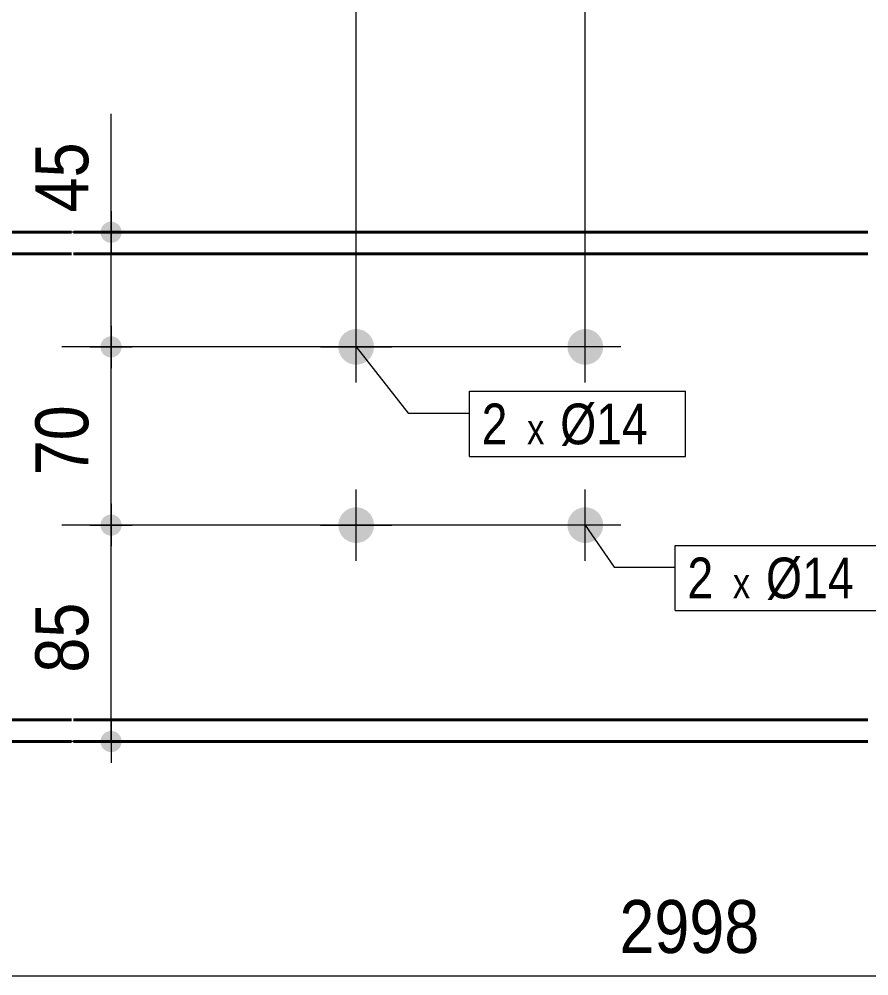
# Model space of a CAD drawing. Header units: millimetres. Extents: x 2 to 287, y 5 to 195.
# Drawn here: x 160.86 to 202.58, y 92.22 to 139.18 of the extents above; entities that cross this region are included whole.
import ezdxf

# ---------------------------------------------------------------- set-up
doc = ezdxf.new("R2010")
doc.units = ezdxf.units.MM
for name, color, linetype, lineweight in [('Boulon', 7, 'Continuous', 0), ('Cotation', 7, 'Continuous', 0), ('Désignation boulon', 3, 'Continuous', 0), ('Piece', 2, 'Continuous', 0)]:
    doc.layers.add(name, color=color, linetype=linetype, lineweight=lineweight)
doc.styles.add('ARIAL', font='ARIAL.TTF')
doc.styles.add('COMIC_SANS_MS', font='COMIC.TTF')

# ---------------------------------------------------------------- blocks, each defined once
blk = doc.blocks.new('*A3')
at = {"layer": 'Boulon'}
for points in [[(178.281, 123.054), (178.278, 123.012), (178.272, 122.969), (178.265, 122.927), (178.256, 122.885), (178.244, 122.843), (178.231, 122.803), (178.215, 122.763), (178.198, 122.723), (178.179, 122.685), (178.157, 122.648), (178.134, 122.611), (178.11, 122.576), (178.083, 122.542), (178.055, 122.51), (178.026, 122.479), (177.994, 122.449), (177.962, 122.421), (177.928, 122.395), (177.893, 122.37), (177.857, 122.347), (177.819, 122.326), (177.781, 122.306), (177.742, 122.289), (177.702, 122.274), (177.661, 122.26), (177.619, 122.249), (177.578, 122.239), (177.535, 122.232), (177.493, 122.227), (177.45, 122.223), (177.407, 122.222), (177.364, 122.223), (177.321, 122.227), (177.278, 122.232), (177.236, 122.239), (177.194, 122.249), (177.153, 122.26), (177.112, 122.274), (177.072, 122.289), (177.033, 122.306), (176.994, 122.326), (176.957, 122.347), (176.921, 122.37), (176.886, 122.395), (176.852, 122.421), (176.819, 122.449), (176.788, 122.479), (176.758, 122.51), (176.73, 122.542), (176.704, 122.576), (176.679, 122.611), (176.656, 122.648), (176.635, 122.685), (176.616, 122.723), (176.598, 122.763), (176.583, 122.803), (176.57, 122.843), (176.558, 122.885), (176.549, 122.927), (176.541, 122.969), (176.536, 123.012), (176.533, 123.054), (176.532, 123.097), (176.533, 123.14), (176.536, 123.183), (176.541, 123.226), (176.549, 123.268), (176.558, 123.31), (176.57, 123.351), (176.583, 123.392), (176.598, 123.432), (176.616, 123.472), (176.635, 123.51), (176.656, 123.547), (176.679, 123.584), (176.704, 123.619), (176.73, 123.653), (176.758, 123.685), (176.788, 123.716), (176.819, 123.746), (176.852, 123.774), (176.886, 123.8), (176.921, 123.825), (176.957, 123.848), (176.994, 123.869), (177.033, 123.888), (177.072, 123.906), (177.112, 123.921), (177.153, 123.935), (177.194, 123.946), (177.236, 123.956), (177.278, 123.963), (177.321, 123.968), (177.364, 123.971), (177.407, 123.972), (177.45, 123.971), (177.493, 123.968), (177.535, 123.963), (177.578, 123.956), (177.619, 123.946), (177.661, 123.935), (177.702, 123.921), (177.742, 123.906), (177.781, 123.888), (177.819, 123.869), (177.857, 123.848), (177.893, 123.825), (177.928, 123.8), (177.962, 123.774), (177.994, 123.746), (178.026, 123.716), (178.055, 123.685), (178.083, 123.653), (178.11, 123.619), (178.134, 123.584), (178.157, 123.547), (178.179, 123.51), (178.198, 123.472), (178.215, 123.432), (178.231, 123.392), (178.244, 123.351), (178.256, 123.31), (178.265, 123.268), (178.272, 123.226), (178.278, 123.183), (178.281, 123.14), (178.282, 123.097)], [(178.281, 114.304), (178.278, 114.262), (178.272, 114.219), (178.265, 114.177), (178.256, 114.135), (178.244, 114.093), (178.231, 114.053), (178.215, 114.013), (178.198, 113.973), (178.179, 113.935), (178.157, 113.898), (178.134, 113.861), (178.11, 113.826), (178.083, 113.792), (178.055, 113.76), (178.026, 113.729), (177.994, 113.699), (177.962, 113.671), (177.928, 113.645), (177.893, 113.62), (177.857, 113.597), (177.819, 113.576), (177.781, 113.556), (177.742, 113.539), (177.702, 113.524), (177.661, 113.51), (177.619, 113.499), (177.578, 113.489), (177.535, 113.482), (177.493, 113.477), (177.45, 113.473), (177.407, 113.472), (177.364, 113.473), (177.321, 113.477), (177.278, 113.482), (177.236, 113.489), (177.194, 113.499), (177.153, 113.51), (177.112, 113.524), (177.072, 113.539), (177.033, 113.556), (176.994, 113.576), (176.957, 113.597), (176.921, 113.62), (176.886, 113.645), (176.852, 113.671), (176.819, 113.699), (176.788, 113.729), (176.758, 113.76), (176.73, 113.792), (176.704, 113.826), (176.679, 113.861), (176.656, 113.898), (176.635, 113.935), (176.616, 113.973), (176.598, 114.013), (176.583, 114.053), (176.57, 114.093), (176.558, 114.135), (176.549, 114.177), (176.541, 114.219), (176.536, 114.262), (176.533, 114.304), (176.532, 114.347), (176.533, 114.39), (176.536, 114.433), (176.541, 114.476), (176.549, 114.518), (176.558, 114.56), (176.57, 114.601), (176.583, 114.642), (176.598, 114.682), (176.616, 114.722), (176.635, 114.76), (176.656, 114.797), (176.679, 114.834), (176.704, 114.869), (176.73, 114.903), (176.758, 114.935), (176.788, 114.966), (176.819, 114.996), (176.852, 115.024), (176.886, 115.05), (176.921, 115.075), (176.957, 115.098), (176.994, 115.119), (177.033, 115.138), (177.072, 115.156), (177.112, 115.171), (177.153, 115.185), (177.194, 115.196), (177.236, 115.206), (177.278, 115.213), (177.321, 115.218), (177.364, 115.221), (177.407, 115.222), (177.45, 115.221), (177.493, 115.218), (177.535, 115.213), (177.578, 115.206), (177.619, 115.196), (177.661, 115.185), (177.702, 115.171), (177.742, 115.156), (177.781, 115.138), (177.819, 115.119), (177.857, 115.098), (177.893, 115.075), (177.928, 115.05), (177.962, 115.024), (177.994, 114.996), (178.026, 114.966), (178.055, 114.935), (178.083, 114.903), (178.11, 114.869), (178.134, 114.834), (178.157, 114.797), (178.179, 114.76), (178.198, 114.722), (178.215, 114.682), (178.231, 114.642), (178.244, 114.601), (178.256, 114.56), (178.265, 114.518), (178.272, 114.476), (178.278, 114.433), (178.281, 114.39), (178.282, 114.347)]]:
    blk.add_hatch(color=256, dxfattribs=at).paths.add_polyline_path(points, flags=17)
at = {"layer": 'Boulon', "linetype": 'Continuous', "lineweight": 0}
for p, q in [((177.407, 121.347), (177.407, 124.847)), ((175.657, 123.097), (179.157, 123.097)), ((177.407, 112.597), (177.407, 116.097)), ((175.657, 114.347), (179.157, 114.347))]:
    blk.add_line(p, q, dxfattribs=at)
blk = doc.blocks.new('*A4')
at = {"layer": 'Boulon'}
for points in [[(189.531, 123.054), (189.528, 123.012), (189.522, 122.969), (189.515, 122.927), (189.506, 122.885), (189.494, 122.843), (189.481, 122.803), (189.465, 122.763), (189.448, 122.723), (189.429, 122.685), (189.407, 122.648), (189.384, 122.611), (189.36, 122.576), (189.333, 122.542), (189.305, 122.51), (189.276, 122.479), (189.244, 122.449), (189.212, 122.421), (189.178, 122.395), (189.143, 122.37), (189.107, 122.347), (189.069, 122.326), (189.031, 122.306), (188.992, 122.289), (188.952, 122.274), (188.911, 122.26), (188.869, 122.249), (188.828, 122.239), (188.785, 122.232), (188.743, 122.227), (188.7, 122.223), (188.657, 122.222), (188.614, 122.223), (188.571, 122.227), (188.528, 122.232), (188.486, 122.239), (188.444, 122.249), (188.403, 122.26), (188.362, 122.274), (188.322, 122.289), (188.283, 122.306), (188.244, 122.326), (188.207, 122.347), (188.171, 122.37), (188.136, 122.395), (188.102, 122.421), (188.069, 122.449), (188.038, 122.479), (188.008, 122.51), (187.98, 122.542), (187.954, 122.576), (187.929, 122.611), (187.906, 122.648), (187.885, 122.685), (187.866, 122.723), (187.848, 122.763), (187.833, 122.803), (187.82, 122.843), (187.808, 122.885), (187.799, 122.927), (187.791, 122.969), (187.786, 123.012), (187.783, 123.054), (187.782, 123.097), (187.783, 123.14), (187.786, 123.183), (187.791, 123.226), (187.799, 123.268), (187.808, 123.31), (187.82, 123.351), (187.833, 123.392), (187.848, 123.432), (187.866, 123.472), (187.885, 123.51), (187.906, 123.547), (187.929, 123.584), (187.954, 123.619), (187.98, 123.653), (188.008, 123.685), (188.038, 123.716), (188.069, 123.746), (188.102, 123.774), (188.136, 123.8), (188.171, 123.825), (188.207, 123.848), (188.244, 123.869), (188.283, 123.888), (188.322, 123.906), (188.362, 123.921), (188.403, 123.935), (188.444, 123.946), (188.486, 123.956), (188.528, 123.963), (188.571, 123.968), (188.614, 123.971), (188.657, 123.972), (188.7, 123.971), (188.743, 123.968), (188.785, 123.963), (188.828, 123.956), (188.869, 123.946), (188.911, 123.935), (188.952, 123.921), (188.992, 123.906), (189.031, 123.888), (189.069, 123.869), (189.107, 123.848), (189.143, 123.825), (189.178, 123.8), (189.212, 123.774), (189.244, 123.746), (189.276, 123.716), (189.305, 123.685), (189.333, 123.653), (189.36, 123.619), (189.384, 123.584), (189.407, 123.547), (189.429, 123.51), (189.448, 123.472), (189.465, 123.432), (189.481, 123.392), (189.494, 123.351), (189.506, 123.31), (189.515, 123.268), (189.522, 123.226), (189.528, 123.183), (189.531, 123.14), (189.532, 123.097)], [(189.531, 114.304), (189.528, 114.262), (189.522, 114.219), (189.515, 114.177), (189.506, 114.135), (189.494, 114.093), (189.481, 114.053), (189.465, 114.013), (189.448, 113.973), (189.429, 113.935), (189.407, 113.898), (189.384, 113.861), (189.36, 113.826), (189.333, 113.792), (189.305, 113.76), (189.276, 113.729), (189.244, 113.699), (189.212, 113.671), (189.178, 113.645), (189.143, 113.62), (189.107, 113.597), (189.069, 113.576), (189.031, 113.556), (188.992, 113.539), (188.952, 113.524), (188.911, 113.51), (188.869, 113.499), (188.828, 113.489), (188.785, 113.482), (188.743, 113.477), (188.7, 113.473), (188.657, 113.472), (188.614, 113.473), (188.571, 113.477), (188.528, 113.482), (188.486, 113.489), (188.444, 113.499), (188.403, 113.51), (188.362, 113.524), (188.322, 113.539), (188.283, 113.556), (188.244, 113.576), (188.207, 113.597), (188.171, 113.62), (188.136, 113.645), (188.102, 113.671), (188.069, 113.699), (188.038, 113.729), (188.008, 113.76), (187.98, 113.792), (187.954, 113.826), (187.929, 113.861), (187.906, 113.898), (187.885, 113.935), (187.866, 113.973), (187.848, 114.013), (187.833, 114.053), (187.82, 114.093), (187.808, 114.135), (187.799, 114.177), (187.791, 114.219), (187.786, 114.262), (187.783, 114.304), (187.782, 114.347), (187.783, 114.39), (187.786, 114.433), (187.791, 114.476), (187.799, 114.518), (187.808, 114.56), (187.82, 114.601), (187.833, 114.642), (187.848, 114.682), (187.866, 114.722), (187.885, 114.76), (187.906, 114.797), (187.929, 114.834), (187.954, 114.869), (187.98, 114.903), (188.008, 114.935), (188.038, 114.966), (188.069, 114.996), (188.102, 115.024), (188.136, 115.05), (188.171, 115.075), (188.207, 115.098), (188.244, 115.119), (188.283, 115.138), (188.322, 115.156), (188.362, 115.171), (188.403, 115.185), (188.444, 115.196), (188.486, 115.206), (188.528, 115.213), (188.571, 115.218), (188.614, 115.221), (188.657, 115.222), (188.7, 115.221), (188.743, 115.218), (188.785, 115.213), (188.828, 115.206), (188.869, 115.196), (188.911, 115.185), (188.952, 115.171), (188.992, 115.156), (189.031, 115.138), (189.069, 115.119), (189.107, 115.098), (189.143, 115.075), (189.178, 115.05), (189.212, 115.024), (189.244, 114.996), (189.276, 114.966), (189.305, 114.935), (189.333, 114.903), (189.36, 114.869), (189.384, 114.834), (189.407, 114.797), (189.429, 114.76), (189.448, 114.722), (189.465, 114.682), (189.481, 114.642), (189.494, 114.601), (189.506, 114.56), (189.515, 114.518), (189.522, 114.476), (189.528, 114.433), (189.531, 114.39), (189.532, 114.347)]]:
    blk.add_hatch(color=256, dxfattribs=at).paths.add_polyline_path(points, flags=17)
at = {"layer": 'Boulon', "linetype": 'Continuous', "lineweight": 0}
for p, q in [((188.657, 121.347), (188.657, 124.847)), ((190.407, 123.097), (186.907, 123.097)), ((188.657, 112.597), (188.657, 116.097)), ((190.407, 114.347), (186.907, 114.347))]:
    blk.add_line(p, q, dxfattribs=at)
blk = doc.blocks.new('*A8')
at = {"layer": 'Piece', "color": 2, "linetype": 'Continuous', "lineweight": 40}
for p, q in [((163.435621, 128.722889), (128.560621, 128.722889)), ((202.528034, 128.722889), (163.535621, 128.722889)), ((163.435621, 127.660389), (128.560621, 127.660389)), ((202.528034, 127.660389), (163.535621, 127.660389)), ((128.560621, 104.785389), (163.435621, 104.785389)), ((163.535621, 104.785389), (202.528034, 104.785389)), ((163.435621, 103.722889), (128.560621, 103.722889)), ((202.528034, 103.722889), (163.535621, 103.722889))]:
    blk.add_line(p, q, dxfattribs=at)
blk = doc.blocks.new('*A18')
at = {"layer": 'Cotation', "linetype": 'Continuous', "lineweight": 0}
blk.add_line((149.748, 92.223), (238.628, 92.223), dxfattribs=at)
at = {"layer": 'Cotation', "style": 'ARIAL', "width": 0.85}
blk.add_text('2998', height=2.6, dxfattribs=at).set_placement((190.331, 93.343))
blk = doc.blocks.new('*A21')
at = {"layer": 'Cotation'}
for points in [[(114.564, 156.088), (114.538, 156.089), (114.513, 156.093), (114.488, 156.097), (114.463, 156.102), (114.438, 156.109), (114.414, 156.117), (114.39, 156.126), (114.367, 156.137), (114.344, 156.148), (114.322, 156.161), (114.301, 156.175), (114.28, 156.189), (114.26, 156.205), (114.24, 156.222), (114.222, 156.239), (114.204, 156.258), (114.187, 156.277), (114.172, 156.297), (114.157, 156.318), (114.143, 156.34), (114.131, 156.362), (114.119, 156.385), (114.109, 156.408), (114.1, 156.432), (114.092, 156.456), (114.085, 156.481), (114.079, 156.505), (114.075, 156.531), (114.072, 156.556), (114.07, 156.581), (114.069, 156.607), (114.07, 156.632), (114.072, 156.658), (114.075, 156.683), (114.079, 156.708), (114.085, 156.733), (114.092, 156.758), (114.1, 156.782), (114.109, 156.806), (114.119, 156.829), (114.131, 156.852), (114.143, 156.874), (114.157, 156.896), (114.172, 156.917), (114.187, 156.937), (114.204, 156.956), (114.222, 156.975), (114.24, 156.992), (114.26, 157.009), (114.28, 157.025), (114.301, 157.039), (114.322, 157.053), (114.344, 157.066), (114.367, 157.077), (114.39, 157.087), (114.414, 157.097), (114.438, 157.105), (114.463, 157.111), (114.488, 157.117), (114.513, 157.121), (114.538, 157.124), (114.564, 157.126), (114.589, 157.127), (114.615, 157.126), (114.64, 157.124), (114.666, 157.121), (114.691, 157.117), (114.716, 157.111), (114.74, 157.105), (114.765, 157.097), (114.788, 157.087), (114.812, 157.077), (114.835, 157.066), (114.857, 157.053), (114.878, 157.039), (114.899, 157.025), (114.919, 157.009), (114.939, 156.992), (114.957, 156.975), (114.975, 156.956), (114.991, 156.937), (115.007, 156.917), (115.022, 156.896), (115.035, 156.874), (115.048, 156.852), (115.059, 156.829), (115.07, 156.806), (115.079, 156.782), (115.087, 156.758), (115.094, 156.733), (115.099, 156.708), (115.104, 156.683), (115.107, 156.658), (115.109, 156.632), (115.109, 156.607), (115.109, 156.581), (115.107, 156.556), (115.104, 156.531), (115.099, 156.505), (115.094, 156.481), (115.087, 156.456), (115.079, 156.432), (115.07, 156.408), (115.059, 156.385), (115.048, 156.362), (115.035, 156.34), (115.022, 156.318), (115.007, 156.297), (114.991, 156.277), (114.975, 156.258), (114.957, 156.239), (114.939, 156.222), (114.919, 156.205), (114.899, 156.189), (114.878, 156.175), (114.857, 156.161), (114.835, 156.148), (114.812, 156.137), (114.788, 156.126), (114.765, 156.117), (114.74, 156.109), (114.716, 156.102), (114.691, 156.097), (114.666, 156.093), (114.64, 156.089), (114.615, 156.088), (114.589, 156.087)], [(177.381, 156.088), (177.356, 156.089), (177.331, 156.093), (177.305, 156.097), (177.28, 156.102), (177.256, 156.109), (177.232, 156.117), (177.208, 156.126), (177.184, 156.137), (177.162, 156.148), (177.139, 156.161), (177.118, 156.175), (177.097, 156.189), (177.077, 156.205), (177.058, 156.222), (177.039, 156.239), (177.022, 156.258), (177.005, 156.277), (176.989, 156.297), (176.974, 156.318), (176.961, 156.34), (176.948, 156.362), (176.937, 156.385), (176.926, 156.408), (176.917, 156.432), (176.909, 156.456), (176.902, 156.481), (176.897, 156.505), (176.892, 156.531), (176.889, 156.556), (176.887, 156.581), (176.887, 156.607), (176.887, 156.632), (176.889, 156.658), (176.892, 156.683), (176.897, 156.708), (176.902, 156.733), (176.909, 156.758), (176.917, 156.782), (176.926, 156.806), (176.937, 156.829), (176.948, 156.852), (176.961, 156.874), (176.974, 156.896), (176.989, 156.917), (177.005, 156.937), (177.022, 156.956), (177.039, 156.975), (177.058, 156.992), (177.077, 157.009), (177.097, 157.025), (177.118, 157.039), (177.139, 157.053), (177.162, 157.066), (177.184, 157.077), (177.208, 157.087), (177.232, 157.097), (177.256, 157.105), (177.28, 157.111), (177.305, 157.117), (177.331, 157.121), (177.356, 157.124), (177.381, 157.126), (177.407, 157.127), (177.432, 157.126), (177.458, 157.124), (177.483, 157.121), (177.508, 157.117), (177.533, 157.111), (177.558, 157.105), (177.582, 157.097), (177.606, 157.087), (177.629, 157.077), (177.652, 157.066), (177.674, 157.053), (177.696, 157.039), (177.717, 157.025), (177.737, 157.009), (177.756, 156.992), (177.775, 156.975), (177.792, 156.956), (177.809, 156.937), (177.824, 156.917), (177.839, 156.896), (177.853, 156.874), (177.865, 156.852), (177.877, 156.829), (177.887, 156.806), (177.896, 156.782), (177.904, 156.758), (177.911, 156.733), (177.917, 156.708), (177.921, 156.683), (177.924, 156.658), (177.926, 156.632), (177.927, 156.607), (177.926, 156.581), (177.924, 156.556), (177.921, 156.531), (177.917, 156.505), (177.911, 156.481), (177.904, 156.456), (177.896, 156.432), (177.887, 156.408), (177.877, 156.385), (177.865, 156.362), (177.853, 156.34), (177.839, 156.318), (177.824, 156.297), (177.809, 156.277), (177.792, 156.258), (177.775, 156.239), (177.756, 156.222), (177.737, 156.205), (177.717, 156.189), (177.696, 156.175), (177.674, 156.161), (177.652, 156.148), (177.629, 156.137), (177.606, 156.126), (177.582, 156.117), (177.558, 156.109), (177.533, 156.102), (177.508, 156.097), (177.483, 156.093), (177.458, 156.089), (177.432, 156.088), (177.407, 156.087)]]:
    blk.add_hatch(color=256, dxfattribs=at).paths.add_polyline_path(points, flags=17)
at = {"layer": 'Cotation', "linetype": 'Continuous', "lineweight": 0}
for p, q in [((114.589, 124.097), (114.589, 169.101)), ((177.407, 124.097), (177.407, 165.461)), ((114.589, 157.647), (114.589, 155.567)), ((177.407, 157.647), (177.407, 155.567)), ((115.629, 156.607), (113.549, 156.607)), ((114.589, 156.607), (113.549, 156.607)), ((114.589, 156.607), (177.407, 156.607)), ((178.447, 156.607), (176.367, 156.607)), ((177.407, 156.607), (178.447, 156.607))]:
    blk.add_line(p, q, dxfattribs=at)
at = {"layer": 'Cotation'}
for p in [(114.589, 156.607), (177.407, 156.607)]:
    blk.add_point(p, dxfattribs=at)
at = {"layer": 'Cotation', "style": 'ARIAL', "width": 0.85}
blk.add_text('3033', height=2.6, rotation=90.0002, dxfattribs=at).set_placement((176.367, 157.747))
blk.add_text('1160', height=2.6, dxfattribs=at).set_placement((142.141, 157.727))
blk = doc.blocks.new('*A22')
at = {"layer": 'Cotation'}
for points in [[(177.381, 156.088), (177.356, 156.089), (177.331, 156.093), (177.305, 156.097), (177.28, 156.102), (177.256, 156.109), (177.232, 156.117), (177.208, 156.126), (177.184, 156.137), (177.162, 156.148), (177.139, 156.161), (177.118, 156.175), (177.097, 156.189), (177.077, 156.205), (177.058, 156.222), (177.039, 156.239), (177.022, 156.258), (177.005, 156.277), (176.989, 156.297), (176.974, 156.318), (176.961, 156.34), (176.948, 156.362), (176.937, 156.385), (176.926, 156.408), (176.917, 156.432), (176.909, 156.456), (176.902, 156.481), (176.897, 156.505), (176.892, 156.531), (176.889, 156.556), (176.887, 156.581), (176.887, 156.607), (176.887, 156.632), (176.889, 156.658), (176.892, 156.683), (176.897, 156.708), (176.902, 156.733), (176.909, 156.758), (176.917, 156.782), (176.926, 156.806), (176.937, 156.829), (176.948, 156.852), (176.961, 156.874), (176.974, 156.896), (176.989, 156.917), (177.005, 156.937), (177.022, 156.956), (177.039, 156.975), (177.058, 156.992), (177.077, 157.009), (177.097, 157.025), (177.118, 157.039), (177.139, 157.053), (177.162, 157.066), (177.184, 157.077), (177.208, 157.087), (177.232, 157.097), (177.256, 157.105), (177.28, 157.111), (177.305, 157.117), (177.331, 157.121), (177.356, 157.124), (177.381, 157.126), (177.407, 157.127), (177.432, 157.126), (177.458, 157.124), (177.483, 157.121), (177.508, 157.117), (177.533, 157.111), (177.558, 157.105), (177.582, 157.097), (177.606, 157.087), (177.629, 157.077), (177.652, 157.066), (177.674, 157.053), (177.696, 157.039), (177.717, 157.025), (177.737, 157.009), (177.756, 156.992), (177.775, 156.975), (177.792, 156.956), (177.809, 156.937), (177.824, 156.917), (177.839, 156.896), (177.853, 156.874), (177.865, 156.852), (177.877, 156.829), (177.887, 156.806), (177.896, 156.782), (177.904, 156.758), (177.911, 156.733), (177.917, 156.708), (177.921, 156.683), (177.924, 156.658), (177.926, 156.632), (177.927, 156.607), (177.926, 156.581), (177.924, 156.556), (177.921, 156.531), (177.917, 156.505), (177.911, 156.481), (177.904, 156.456), (177.896, 156.432), (177.887, 156.408), (177.877, 156.385), (177.865, 156.362), (177.853, 156.34), (177.839, 156.318), (177.824, 156.297), (177.809, 156.277), (177.792, 156.258), (177.775, 156.239), (177.756, 156.222), (177.737, 156.205), (177.717, 156.189), (177.696, 156.175), (177.674, 156.161), (177.652, 156.148), (177.629, 156.137), (177.606, 156.126), (177.582, 156.117), (177.558, 156.109), (177.533, 156.102), (177.508, 156.097), (177.483, 156.093), (177.458, 156.089), (177.432, 156.088), (177.407, 156.087)], [(188.631, 156.088), (188.606, 156.089), (188.581, 156.093), (188.555, 156.097), (188.53, 156.102), (188.506, 156.109), (188.482, 156.117), (188.458, 156.126), (188.434, 156.137), (188.412, 156.148), (188.389, 156.161), (188.368, 156.175), (188.347, 156.189), (188.327, 156.205), (188.308, 156.222), (188.289, 156.239), (188.272, 156.258), (188.255, 156.277), (188.239, 156.297), (188.224, 156.318), (188.211, 156.34), (188.198, 156.362), (188.187, 156.385), (188.176, 156.408), (188.167, 156.432), (188.159, 156.456), (188.152, 156.481), (188.147, 156.505), (188.142, 156.531), (188.139, 156.556), (188.137, 156.581), (188.137, 156.607), (188.137, 156.632), (188.139, 156.658), (188.142, 156.683), (188.147, 156.708), (188.152, 156.733), (188.159, 156.758), (188.167, 156.782), (188.176, 156.806), (188.187, 156.829), (188.198, 156.852), (188.211, 156.874), (188.224, 156.896), (188.239, 156.917), (188.255, 156.937), (188.272, 156.956), (188.289, 156.975), (188.308, 156.992), (188.327, 157.009), (188.347, 157.025), (188.368, 157.039), (188.389, 157.053), (188.412, 157.066), (188.434, 157.077), (188.458, 157.087), (188.482, 157.097), (188.506, 157.105), (188.53, 157.111), (188.555, 157.117), (188.581, 157.121), (188.606, 157.124), (188.631, 157.126), (188.657, 157.127), (188.682, 157.126), (188.708, 157.124), (188.733, 157.121), (188.758, 157.117), (188.783, 157.111), (188.808, 157.105), (188.832, 157.097), (188.856, 157.087), (188.879, 157.077), (188.902, 157.066), (188.924, 157.053), (188.946, 157.039), (188.967, 157.025), (188.987, 157.009), (189.006, 156.992), (189.025, 156.975), (189.042, 156.956), (189.059, 156.937), (189.074, 156.917), (189.089, 156.896), (189.103, 156.874), (189.115, 156.852), (189.127, 156.829), (189.137, 156.806), (189.146, 156.782), (189.154, 156.758), (189.161, 156.733), (189.167, 156.708), (189.171, 156.683), (189.174, 156.658), (189.176, 156.632), (189.177, 156.607), (189.176, 156.581), (189.174, 156.556), (189.171, 156.531), (189.167, 156.505), (189.161, 156.481), (189.154, 156.456), (189.146, 156.432), (189.137, 156.408), (189.127, 156.385), (189.115, 156.362), (189.103, 156.34), (189.089, 156.318), (189.074, 156.297), (189.059, 156.277), (189.042, 156.258), (189.025, 156.239), (189.006, 156.222), (188.987, 156.205), (188.967, 156.189), (188.946, 156.175), (188.924, 156.161), (188.902, 156.148), (188.879, 156.137), (188.856, 156.126), (188.832, 156.117), (188.808, 156.109), (188.783, 156.102), (188.758, 156.097), (188.733, 156.093), (188.708, 156.089), (188.682, 156.088), (188.657, 156.087)]]:
    blk.add_hatch(color=256, dxfattribs=at).paths.add_polyline_path(points, flags=17)
at = {"layer": 'Cotation', "linetype": 'Continuous', "lineweight": 0}
for p, q in [((188.657, 124.097), (188.657, 169.101)), ((177.407, 124.097), (177.407, 165.461)), ((177.407, 157.647), (177.407, 155.567)), ((188.657, 157.647), (188.657, 155.567)), ((178.447, 156.607), (176.367, 156.607)), ((177.407, 156.607), (176.367, 156.607)), ((177.407, 156.607), (188.657, 156.607)), ((189.697, 156.607), (187.617, 156.607)), ((188.657, 156.607), (189.697, 156.607))]:
    blk.add_line(p, q, dxfattribs=at)
at = {"layer": 'Cotation'}
for p in [(177.407, 156.607), (188.657, 156.607)]:
    blk.add_point(p, dxfattribs=at)
at = {"layer": 'Cotation', "style": 'ARIAL', "width": 0.85}
blk.add_text('3123', height=2.6, rotation=90.0002, dxfattribs=at).set_placement((187.617, 161.387))
blk.add_text('90', height=2.6, dxfattribs=at).set_placement((181.103, 157.727))
blk = doc.blocks.new('*A23')
at = {"layer": 'Cotation'}
for points in [[(188.631, 156.088), (188.606, 156.089), (188.581, 156.093), (188.555, 156.097), (188.53, 156.102), (188.506, 156.109), (188.482, 156.117), (188.458, 156.126), (188.434, 156.137), (188.412, 156.148), (188.389, 156.161), (188.368, 156.175), (188.347, 156.189), (188.327, 156.205), (188.308, 156.222), (188.289, 156.239), (188.272, 156.258), (188.255, 156.277), (188.239, 156.297), (188.224, 156.318), (188.211, 156.34), (188.198, 156.362), (188.187, 156.385), (188.176, 156.408), (188.167, 156.432), (188.159, 156.456), (188.152, 156.481), (188.147, 156.505), (188.142, 156.531), (188.139, 156.556), (188.137, 156.581), (188.137, 156.607), (188.137, 156.632), (188.139, 156.658), (188.142, 156.683), (188.147, 156.708), (188.152, 156.733), (188.159, 156.758), (188.167, 156.782), (188.176, 156.806), (188.187, 156.829), (188.198, 156.852), (188.211, 156.874), (188.224, 156.896), (188.239, 156.917), (188.255, 156.937), (188.272, 156.956), (188.289, 156.975), (188.308, 156.992), (188.327, 157.009), (188.347, 157.025), (188.368, 157.039), (188.389, 157.053), (188.412, 157.066), (188.434, 157.077), (188.458, 157.087), (188.482, 157.097), (188.506, 157.105), (188.53, 157.111), (188.555, 157.117), (188.581, 157.121), (188.606, 157.124), (188.631, 157.126), (188.657, 157.127), (188.682, 157.126), (188.708, 157.124), (188.733, 157.121), (188.758, 157.117), (188.783, 157.111), (188.808, 157.105), (188.832, 157.097), (188.856, 157.087), (188.879, 157.077), (188.902, 157.066), (188.924, 157.053), (188.946, 157.039), (188.967, 157.025), (188.987, 157.009), (189.006, 156.992), (189.025, 156.975), (189.042, 156.956), (189.059, 156.937), (189.074, 156.917), (189.089, 156.896), (189.103, 156.874), (189.115, 156.852), (189.127, 156.829), (189.137, 156.806), (189.146, 156.782), (189.154, 156.758), (189.161, 156.733), (189.167, 156.708), (189.171, 156.683), (189.174, 156.658), (189.176, 156.632), (189.177, 156.607), (189.176, 156.581), (189.174, 156.556), (189.171, 156.531), (189.167, 156.505), (189.161, 156.481), (189.154, 156.456), (189.146, 156.432), (189.137, 156.408), (189.127, 156.385), (189.115, 156.362), (189.103, 156.34), (189.089, 156.318), (189.074, 156.297), (189.059, 156.277), (189.042, 156.258), (189.025, 156.239), (189.006, 156.222), (188.987, 156.205), (188.967, 156.189), (188.946, 156.175), (188.924, 156.161), (188.902, 156.148), (188.879, 156.137), (188.856, 156.126), (188.832, 156.117), (188.808, 156.109), (188.783, 156.102), (188.758, 156.097), (188.733, 156.093), (188.708, 156.089), (188.682, 156.088), (188.657, 156.087)], [(232.353, 156.088), (232.327, 156.089), (232.302, 156.093), (232.277, 156.097), (232.252, 156.102), (232.227, 156.109), (232.203, 156.117), (232.179, 156.126), (232.156, 156.137), (232.133, 156.148), (232.111, 156.161), (232.089, 156.175), (232.068, 156.189), (232.048, 156.205), (232.029, 156.222), (232.01, 156.239), (231.993, 156.258), (231.976, 156.277), (231.961, 156.297), (231.946, 156.318), (231.932, 156.34), (231.92, 156.362), (231.908, 156.385), (231.898, 156.408), (231.889, 156.432), (231.881, 156.456), (231.874, 156.481), (231.868, 156.505), (231.864, 156.531), (231.861, 156.556), (231.859, 156.581), (231.858, 156.607), (231.859, 156.632), (231.861, 156.658), (231.864, 156.683), (231.868, 156.708), (231.874, 156.733), (231.881, 156.758), (231.889, 156.782), (231.898, 156.806), (231.908, 156.829), (231.92, 156.852), (231.932, 156.874), (231.946, 156.896), (231.961, 156.917), (231.976, 156.937), (231.993, 156.956), (232.01, 156.975), (232.029, 156.992), (232.048, 157.009), (232.068, 157.025), (232.089, 157.039), (232.111, 157.053), (232.133, 157.066), (232.156, 157.077), (232.179, 157.087), (232.203, 157.097), (232.227, 157.105), (232.252, 157.111), (232.277, 157.117), (232.302, 157.121), (232.327, 157.124), (232.353, 157.126), (232.378, 157.127), (232.404, 157.126), (232.429, 157.124), (232.454, 157.121), (232.48, 157.117), (232.505, 157.111), (232.529, 157.105), (232.553, 157.097), (232.577, 157.087), (232.601, 157.077), (232.623, 157.066), (232.646, 157.053), (232.667, 157.039), (232.688, 157.025), (232.708, 157.009), (232.727, 156.992), (232.746, 156.975), (232.763, 156.956), (232.78, 156.937), (232.796, 156.917), (232.811, 156.896), (232.824, 156.874), (232.837, 156.852), (232.848, 156.829), (232.859, 156.806), (232.868, 156.782), (232.876, 156.758), (232.883, 156.733), (232.888, 156.708), (232.893, 156.683), (232.896, 156.658), (232.898, 156.632), (232.898, 156.607), (232.898, 156.581), (232.896, 156.556), (232.893, 156.531), (232.888, 156.505), (232.883, 156.481), (232.876, 156.456), (232.868, 156.432), (232.859, 156.408), (232.848, 156.385), (232.837, 156.362), (232.824, 156.34), (232.811, 156.318), (232.796, 156.297), (232.78, 156.277), (232.763, 156.258), (232.746, 156.239), (232.727, 156.222), (232.708, 156.205), (232.688, 156.189), (232.667, 156.175), (232.646, 156.161), (232.623, 156.148), (232.601, 156.137), (232.577, 156.126), (232.553, 156.117), (232.529, 156.109), (232.505, 156.102), (232.48, 156.097), (232.454, 156.093), (232.429, 156.089), (232.404, 156.088), (232.378, 156.087)]]:
    blk.add_hatch(color=256, dxfattribs=at).paths.add_polyline_path(points, flags=17)
at = {"layer": 'Cotation', "linetype": 'Continuous', "lineweight": 0}
for p, q in [((188.657, 124.097), (188.657, 169.101)), ((232.378, 122.849), (232.378, 165.461)), ((188.657, 157.647), (188.657, 155.567)), ((232.378, 157.647), (232.378, 155.567)), ((189.697, 156.607), (187.617, 156.607)), ((188.657, 156.607), (187.617, 156.607)), ((188.657, 156.607), (232.378, 156.607)), ((233.418, 156.607), (231.338, 156.607)), ((232.378, 156.607), (233.418, 156.607))]:
    blk.add_line(p, q, dxfattribs=at)
at = {"layer": 'Cotation'}
for p in [(188.657, 156.607), (232.378, 156.607)]:
    blk.add_point(p, dxfattribs=at)
at = {"layer": 'Cotation', "style": 'ARIAL', "width": 0.85}
blk.add_text('5431', height=2.6, rotation=90.0002, dxfattribs=at).set_placement((231.338, 157.747))
blk.add_text('2308', height=2.6, dxfattribs=at).set_placement((206.661, 157.727))
blk = doc.blocks.new('*A37')
at = {"layer": 'Cotation'}
for points in [[(165.348, 113.828), (165.323, 113.83), (165.297, 113.833), (165.272, 113.837), (165.247, 113.843), (165.223, 113.85), (165.198, 113.858), (165.175, 113.867), (165.151, 113.877), (165.129, 113.889), (165.106, 113.901), (165.085, 113.915), (165.064, 113.93), (165.044, 113.945), (165.024, 113.962), (165.006, 113.98), (164.988, 113.998), (164.972, 114.018), (164.956, 114.038), (164.941, 114.059), (164.928, 114.08), (164.915, 114.102), (164.904, 114.125), (164.893, 114.148), (164.884, 114.172), (164.876, 114.196), (164.869, 114.221), (164.864, 114.246), (164.859, 114.271), (164.856, 114.296), (164.854, 114.322), (164.854, 114.347), (164.854, 114.373), (164.856, 114.398), (164.859, 114.424), (164.864, 114.449), (164.869, 114.474), (164.876, 114.498), (164.884, 114.523), (164.893, 114.546), (164.904, 114.57), (164.915, 114.593), (164.928, 114.615), (164.941, 114.636), (164.956, 114.657), (164.972, 114.677), (164.988, 114.697), (165.006, 114.715), (165.024, 114.733), (165.044, 114.749), (165.064, 114.765), (165.085, 114.78), (165.106, 114.793), (165.129, 114.806), (165.151, 114.817), (165.175, 114.828), (165.198, 114.837), (165.223, 114.845), (165.247, 114.852), (165.272, 114.857), (165.297, 114.862), (165.323, 114.865), (165.348, 114.867), (165.374, 114.867), (165.399, 114.867), (165.425, 114.865), (165.45, 114.862), (165.475, 114.857), (165.5, 114.852), (165.525, 114.845), (165.549, 114.837), (165.573, 114.828), (165.596, 114.817), (165.619, 114.806), (165.641, 114.793), (165.663, 114.78), (165.683, 114.765), (165.704, 114.749), (165.723, 114.733), (165.741, 114.715), (165.759, 114.697), (165.776, 114.677), (165.791, 114.657), (165.806, 114.636), (165.82, 114.615), (165.832, 114.593), (165.844, 114.57), (165.854, 114.546), (165.863, 114.523), (165.871, 114.498), (165.878, 114.474), (165.884, 114.449), (165.888, 114.424), (165.891, 114.398), (165.893, 114.373), (165.894, 114.347), (165.893, 114.322), (165.891, 114.296), (165.888, 114.271), (165.884, 114.246), (165.878, 114.221), (165.871, 114.196), (165.863, 114.172), (165.854, 114.148), (165.844, 114.125), (165.832, 114.102), (165.82, 114.08), (165.806, 114.059), (165.791, 114.038), (165.776, 114.018), (165.759, 113.998), (165.741, 113.98), (165.723, 113.962), (165.704, 113.945), (165.683, 113.93), (165.663, 113.915), (165.641, 113.901), (165.619, 113.889), (165.596, 113.877), (165.573, 113.867), (165.549, 113.858), (165.525, 113.85), (165.5, 113.843), (165.475, 113.837), (165.45, 113.833), (165.425, 113.83), (165.399, 113.828), (165.374, 113.827)], [(165.348, 103.204), (165.323, 103.205), (165.297, 103.209), (165.272, 103.213), (165.247, 103.218), (165.223, 103.225), (165.198, 103.233), (165.175, 103.242), (165.151, 103.253), (165.129, 103.264), (165.106, 103.277), (165.085, 103.291), (165.064, 103.305), (165.044, 103.321), (165.024, 103.338), (165.006, 103.355), (164.988, 103.374), (164.972, 103.393), (164.956, 103.413), (164.941, 103.434), (164.928, 103.456), (164.915, 103.478), (164.904, 103.501), (164.893, 103.524), (164.884, 103.548), (164.876, 103.572), (164.869, 103.597), (164.864, 103.621), (164.859, 103.647), (164.856, 103.672), (164.854, 103.697), (164.854, 103.723), (164.854, 103.748), (164.856, 103.774), (164.859, 103.799), (164.864, 103.824), (164.869, 103.849), (164.876, 103.874), (164.884, 103.898), (164.893, 103.922), (164.904, 103.945), (164.915, 103.968), (164.928, 103.99), (164.941, 104.012), (164.956, 104.033), (164.972, 104.053), (164.988, 104.072), (165.006, 104.091), (165.024, 104.108), (165.044, 104.125), (165.064, 104.141), (165.085, 104.155), (165.106, 104.169), (165.129, 104.181), (165.151, 104.193), (165.175, 104.203), (165.198, 104.212), (165.223, 104.22), (165.247, 104.227), (165.272, 104.233), (165.297, 104.237), (165.323, 104.24), (165.348, 104.242), (165.374, 104.243), (165.399, 104.242), (165.425, 104.24), (165.45, 104.237), (165.475, 104.233), (165.5, 104.227), (165.525, 104.22), (165.549, 104.212), (165.573, 104.203), (165.596, 104.193), (165.619, 104.181), (165.641, 104.169), (165.663, 104.155), (165.683, 104.141), (165.704, 104.125), (165.723, 104.108), (165.741, 104.091), (165.759, 104.072), (165.776, 104.053), (165.791, 104.033), (165.806, 104.012), (165.82, 103.99), (165.832, 103.968), (165.844, 103.945), (165.854, 103.922), (165.863, 103.898), (165.871, 103.874), (165.878, 103.849), (165.884, 103.824), (165.888, 103.799), (165.891, 103.774), (165.893, 103.748), (165.894, 103.723), (165.893, 103.697), (165.891, 103.672), (165.888, 103.647), (165.884, 103.621), (165.878, 103.597), (165.871, 103.572), (165.863, 103.548), (165.854, 103.524), (165.844, 103.501), (165.832, 103.478), (165.82, 103.456), (165.806, 103.434), (165.791, 103.413), (165.776, 103.393), (165.759, 103.374), (165.741, 103.355), (165.723, 103.338), (165.704, 103.321), (165.683, 103.305), (165.663, 103.291), (165.641, 103.277), (165.619, 103.264), (165.596, 103.253), (165.573, 103.242), (165.549, 103.233), (165.525, 103.225), (165.5, 103.218), (165.475, 103.213), (165.45, 103.209), (165.425, 103.205), (165.399, 103.204), (165.374, 103.203)]]:
    blk.add_hatch(color=256, dxfattribs=at).paths.add_polyline_path(points, flags=17)
at = {"layer": 'Cotation', "linetype": 'Continuous', "lineweight": 0}
for p, q in [((165.374, 115.387), (165.374, 113.307)), ((165.374, 114.347), (165.374, 115.387)), ((187.657, 114.347), (162.954, 114.347)), ((164.334, 114.347), (166.414, 114.347)), ((165.374, 103.723), (165.374, 114.347)), ((165.374, 104.763), (165.374, 102.683)), ((176.407, 103.723), (162.954, 103.723)), ((164.334, 103.723), (166.414, 103.723)), ((165.374, 103.723), (165.374, 102.683))]:
    blk.add_line(p, q, dxfattribs=at)
at = {"layer": 'Cotation'}
for p in [(165.374, 114.347), (165.374, 103.723)]:
    blk.add_point(p, dxfattribs=at)
at = {"layer": 'Cotation', "style": 'ARIAL', "width": 0.85}
blk.add_text('85', height=2.6, rotation=90.0002, dxfattribs=at).set_placement((164.254, 107.107))
blk = doc.blocks.new('*A38')
at = {"layer": 'Cotation'}
for points in [[(165.348, 122.578), (165.323, 122.58), (165.297, 122.583), (165.272, 122.587), (165.247, 122.593), (165.223, 122.6), (165.198, 122.608), (165.175, 122.617), (165.151, 122.627), (165.129, 122.639), (165.106, 122.651), (165.085, 122.665), (165.064, 122.68), (165.044, 122.695), (165.024, 122.712), (165.006, 122.73), (164.988, 122.748), (164.972, 122.768), (164.956, 122.788), (164.941, 122.809), (164.928, 122.83), (164.915, 122.852), (164.904, 122.875), (164.893, 122.898), (164.884, 122.922), (164.876, 122.946), (164.869, 122.971), (164.864, 122.996), (164.859, 123.021), (164.856, 123.046), (164.854, 123.072), (164.854, 123.097), (164.854, 123.123), (164.856, 123.148), (164.859, 123.174), (164.864, 123.199), (164.869, 123.224), (164.876, 123.248), (164.884, 123.273), (164.893, 123.296), (164.904, 123.32), (164.915, 123.343), (164.928, 123.365), (164.941, 123.386), (164.956, 123.407), (164.972, 123.427), (164.988, 123.447), (165.006, 123.465), (165.024, 123.483), (165.044, 123.499), (165.064, 123.515), (165.085, 123.53), (165.106, 123.543), (165.129, 123.556), (165.151, 123.567), (165.175, 123.578), (165.198, 123.587), (165.223, 123.595), (165.247, 123.602), (165.272, 123.607), (165.297, 123.612), (165.323, 123.615), (165.348, 123.617), (165.374, 123.617), (165.399, 123.617), (165.425, 123.615), (165.45, 123.612), (165.475, 123.607), (165.5, 123.602), (165.525, 123.595), (165.549, 123.587), (165.573, 123.578), (165.596, 123.567), (165.619, 123.556), (165.641, 123.543), (165.663, 123.53), (165.683, 123.515), (165.704, 123.499), (165.723, 123.483), (165.741, 123.465), (165.759, 123.447), (165.776, 123.427), (165.791, 123.407), (165.806, 123.386), (165.82, 123.365), (165.832, 123.343), (165.844, 123.32), (165.854, 123.296), (165.863, 123.273), (165.871, 123.248), (165.878, 123.224), (165.884, 123.199), (165.888, 123.174), (165.891, 123.148), (165.893, 123.123), (165.894, 123.097), (165.893, 123.072), (165.891, 123.046), (165.888, 123.021), (165.884, 122.996), (165.878, 122.971), (165.871, 122.946), (165.863, 122.922), (165.854, 122.898), (165.844, 122.875), (165.832, 122.852), (165.82, 122.83), (165.806, 122.809), (165.791, 122.788), (165.776, 122.768), (165.759, 122.748), (165.741, 122.73), (165.723, 122.712), (165.704, 122.695), (165.683, 122.68), (165.663, 122.665), (165.641, 122.651), (165.619, 122.639), (165.596, 122.627), (165.573, 122.617), (165.549, 122.608), (165.525, 122.6), (165.5, 122.593), (165.475, 122.587), (165.45, 122.583), (165.425, 122.58), (165.399, 122.578), (165.374, 122.577)], [(165.348, 113.828), (165.323, 113.83), (165.297, 113.833), (165.272, 113.837), (165.247, 113.843), (165.223, 113.85), (165.198, 113.858), (165.175, 113.867), (165.151, 113.877), (165.129, 113.889), (165.106, 113.901), (165.085, 113.915), (165.064, 113.93), (165.044, 113.945), (165.024, 113.962), (165.006, 113.98), (164.988, 113.998), (164.972, 114.018), (164.956, 114.038), (164.941, 114.059), (164.928, 114.08), (164.915, 114.102), (164.904, 114.125), (164.893, 114.148), (164.884, 114.172), (164.876, 114.196), (164.869, 114.221), (164.864, 114.246), (164.859, 114.271), (164.856, 114.296), (164.854, 114.322), (164.854, 114.347), (164.854, 114.373), (164.856, 114.398), (164.859, 114.424), (164.864, 114.449), (164.869, 114.474), (164.876, 114.498), (164.884, 114.523), (164.893, 114.546), (164.904, 114.57), (164.915, 114.593), (164.928, 114.615), (164.941, 114.636), (164.956, 114.657), (164.972, 114.677), (164.988, 114.697), (165.006, 114.715), (165.024, 114.733), (165.044, 114.749), (165.064, 114.765), (165.085, 114.78), (165.106, 114.793), (165.129, 114.806), (165.151, 114.817), (165.175, 114.828), (165.198, 114.837), (165.223, 114.845), (165.247, 114.852), (165.272, 114.857), (165.297, 114.862), (165.323, 114.865), (165.348, 114.867), (165.374, 114.867), (165.399, 114.867), (165.425, 114.865), (165.45, 114.862), (165.475, 114.857), (165.5, 114.852), (165.525, 114.845), (165.549, 114.837), (165.573, 114.828), (165.596, 114.817), (165.619, 114.806), (165.641, 114.793), (165.663, 114.78), (165.683, 114.765), (165.704, 114.749), (165.723, 114.733), (165.741, 114.715), (165.759, 114.697), (165.776, 114.677), (165.791, 114.657), (165.806, 114.636), (165.82, 114.615), (165.832, 114.593), (165.844, 114.57), (165.854, 114.546), (165.863, 114.523), (165.871, 114.498), (165.878, 114.474), (165.884, 114.449), (165.888, 114.424), (165.891, 114.398), (165.893, 114.373), (165.894, 114.347), (165.893, 114.322), (165.891, 114.296), (165.888, 114.271), (165.884, 114.246), (165.878, 114.221), (165.871, 114.196), (165.863, 114.172), (165.854, 114.148), (165.844, 114.125), (165.832, 114.102), (165.82, 114.08), (165.806, 114.059), (165.791, 114.038), (165.776, 114.018), (165.759, 113.998), (165.741, 113.98), (165.723, 113.962), (165.704, 113.945), (165.683, 113.93), (165.663, 113.915), (165.641, 113.901), (165.619, 113.889), (165.596, 113.877), (165.573, 113.867), (165.549, 113.858), (165.525, 113.85), (165.5, 113.843), (165.475, 113.837), (165.45, 113.833), (165.425, 113.83), (165.399, 113.828), (165.374, 113.827)]]:
    blk.add_hatch(color=256, dxfattribs=at).paths.add_polyline_path(points, flags=17)
at = {"layer": 'Cotation', "linetype": 'Continuous', "lineweight": 0}
for p, q in [((165.374, 124.137), (165.374, 122.057)), ((165.374, 123.097), (165.374, 124.137)), ((187.657, 123.097), (162.954, 123.097)), ((164.334, 123.097), (166.414, 123.097)), ((165.374, 114.347), (165.374, 123.097)), ((165.374, 115.387), (165.374, 113.307)), ((187.657, 114.347), (162.954, 114.347)), ((164.334, 114.347), (166.414, 114.347)), ((165.374, 114.347), (165.374, 113.307))]:
    blk.add_line(p, q, dxfattribs=at)
at = {"layer": 'Cotation'}
for p in [(165.374, 123.097), (165.374, 114.347)]:
    blk.add_point(p, dxfattribs=at)
at = {"layer": 'Cotation', "style": 'ARIAL', "width": 0.85}
blk.add_text('70', height=2.6, rotation=90.0002, dxfattribs=at).set_placement((164.254, 116.794))
blk = doc.blocks.new('*A39')
at = {"layer": 'Cotation'}
for points in [[(165.348, 128.204), (165.323, 128.205), (165.297, 128.209), (165.272, 128.213), (165.247, 128.218), (165.223, 128.225), (165.198, 128.233), (165.175, 128.242), (165.151, 128.253), (165.129, 128.264), (165.106, 128.277), (165.085, 128.291), (165.064, 128.305), (165.044, 128.321), (165.024, 128.338), (165.006, 128.355), (164.988, 128.374), (164.972, 128.393), (164.956, 128.413), (164.941, 128.434), (164.928, 128.456), (164.915, 128.478), (164.904, 128.501), (164.893, 128.524), (164.884, 128.548), (164.876, 128.572), (164.869, 128.597), (164.864, 128.621), (164.859, 128.647), (164.856, 128.672), (164.854, 128.697), (164.854, 128.723), (164.854, 128.748), (164.856, 128.774), (164.859, 128.799), (164.864, 128.824), (164.869, 128.849), (164.876, 128.874), (164.884, 128.898), (164.893, 128.922), (164.904, 128.945), (164.915, 128.968), (164.928, 128.99), (164.941, 129.012), (164.956, 129.033), (164.972, 129.053), (164.988, 129.072), (165.006, 129.091), (165.024, 129.108), (165.044, 129.125), (165.064, 129.141), (165.085, 129.155), (165.106, 129.169), (165.129, 129.181), (165.151, 129.193), (165.175, 129.203), (165.198, 129.212), (165.223, 129.22), (165.247, 129.227), (165.272, 129.233), (165.297, 129.237), (165.323, 129.24), (165.348, 129.242), (165.374, 129.243), (165.399, 129.242), (165.425, 129.24), (165.45, 129.237), (165.475, 129.233), (165.5, 129.227), (165.525, 129.22), (165.549, 129.212), (165.573, 129.203), (165.596, 129.193), (165.619, 129.181), (165.641, 129.169), (165.663, 129.155), (165.683, 129.141), (165.704, 129.125), (165.723, 129.108), (165.741, 129.091), (165.759, 129.072), (165.776, 129.053), (165.791, 129.033), (165.806, 129.012), (165.82, 128.99), (165.832, 128.968), (165.844, 128.945), (165.854, 128.922), (165.863, 128.898), (165.871, 128.874), (165.878, 128.849), (165.884, 128.824), (165.888, 128.799), (165.891, 128.774), (165.893, 128.748), (165.894, 128.723), (165.893, 128.697), (165.891, 128.672), (165.888, 128.647), (165.884, 128.621), (165.878, 128.597), (165.871, 128.572), (165.863, 128.548), (165.854, 128.524), (165.844, 128.501), (165.832, 128.478), (165.82, 128.456), (165.806, 128.434), (165.791, 128.413), (165.776, 128.393), (165.759, 128.374), (165.741, 128.355), (165.723, 128.338), (165.704, 128.321), (165.683, 128.305), (165.663, 128.291), (165.641, 128.277), (165.619, 128.264), (165.596, 128.253), (165.573, 128.242), (165.549, 128.233), (165.525, 128.225), (165.5, 128.218), (165.475, 128.213), (165.45, 128.209), (165.425, 128.205), (165.399, 128.204), (165.374, 128.203)], [(165.348, 122.578), (165.323, 122.58), (165.297, 122.583), (165.272, 122.587), (165.247, 122.593), (165.223, 122.6), (165.198, 122.608), (165.175, 122.617), (165.151, 122.627), (165.129, 122.639), (165.106, 122.651), (165.085, 122.665), (165.064, 122.68), (165.044, 122.695), (165.024, 122.712), (165.006, 122.73), (164.988, 122.748), (164.972, 122.768), (164.956, 122.788), (164.941, 122.809), (164.928, 122.83), (164.915, 122.852), (164.904, 122.875), (164.893, 122.898), (164.884, 122.922), (164.876, 122.946), (164.869, 122.971), (164.864, 122.996), (164.859, 123.021), (164.856, 123.046), (164.854, 123.072), (164.854, 123.097), (164.854, 123.123), (164.856, 123.148), (164.859, 123.174), (164.864, 123.199), (164.869, 123.224), (164.876, 123.248), (164.884, 123.273), (164.893, 123.296), (164.904, 123.32), (164.915, 123.343), (164.928, 123.365), (164.941, 123.386), (164.956, 123.407), (164.972, 123.427), (164.988, 123.447), (165.006, 123.465), (165.024, 123.483), (165.044, 123.499), (165.064, 123.515), (165.085, 123.53), (165.106, 123.543), (165.129, 123.556), (165.151, 123.567), (165.175, 123.578), (165.198, 123.587), (165.223, 123.595), (165.247, 123.602), (165.272, 123.607), (165.297, 123.612), (165.323, 123.615), (165.348, 123.617), (165.374, 123.617), (165.399, 123.617), (165.425, 123.615), (165.45, 123.612), (165.475, 123.607), (165.5, 123.602), (165.525, 123.595), (165.549, 123.587), (165.573, 123.578), (165.596, 123.567), (165.619, 123.556), (165.641, 123.543), (165.663, 123.53), (165.683, 123.515), (165.704, 123.499), (165.723, 123.483), (165.741, 123.465), (165.759, 123.447), (165.776, 123.427), (165.791, 123.407), (165.806, 123.386), (165.82, 123.365), (165.832, 123.343), (165.844, 123.32), (165.854, 123.296), (165.863, 123.273), (165.871, 123.248), (165.878, 123.224), (165.884, 123.199), (165.888, 123.174), (165.891, 123.148), (165.893, 123.123), (165.894, 123.097), (165.893, 123.072), (165.891, 123.046), (165.888, 123.021), (165.884, 122.996), (165.878, 122.971), (165.871, 122.946), (165.863, 122.922), (165.854, 122.898), (165.844, 122.875), (165.832, 122.852), (165.82, 122.83), (165.806, 122.809), (165.791, 122.788), (165.776, 122.768), (165.759, 122.748), (165.741, 122.73), (165.723, 122.712), (165.704, 122.695), (165.683, 122.68), (165.663, 122.665), (165.641, 122.651), (165.619, 122.639), (165.596, 122.627), (165.573, 122.617), (165.549, 122.608), (165.525, 122.6), (165.5, 122.593), (165.475, 122.587), (165.45, 122.583), (165.425, 122.58), (165.399, 122.578), (165.374, 122.577)]]:
    blk.add_hatch(color=256, dxfattribs=at).paths.add_polyline_path(points, flags=17)
at = {"layer": 'Cotation', "linetype": 'Continuous', "lineweight": 0}
for p, q in [((165.374, 128.723), (165.374, 134.53)), ((165.374, 128.723), (165.374, 134.53)), ((165.374, 129.763), (165.374, 127.683)), ((176.407, 128.723), (162.954, 128.723)), ((164.334, 128.723), (166.414, 128.723)), ((165.374, 123.097), (165.374, 128.723)), ((165.374, 124.137), (165.374, 122.057)), ((187.657, 123.097), (162.954, 123.097)), ((164.334, 123.097), (166.414, 123.097)), ((165.374, 123.097), (165.374, 122.057))]:
    blk.add_line(p, q, dxfattribs=at)
at = {"layer": 'Cotation'}
for p in [(165.374, 128.723), (165.374, 123.097)]:
    blk.add_point(p, dxfattribs=at)
at = {"layer": 'Cotation', "style": 'ARIAL', "width": 0.85}
blk.add_text('45', height=2.6, rotation=90.0002, dxfattribs=at).set_placement((164.254, 129.698))
blk = doc.blocks.new('*A44')
at = {"layer": 'Désignation boulon', "linetype": 'Continuous', "lineweight": 0}
for p, q in [((177.406827, 123.097422), (179.967415, 119.848355)), ((182.967415, 120.915022), (193.58304, 120.915022)), ((182.967415, 117.715022), (182.967415, 120.915022)), ((193.58304, 117.715022), (193.58304, 120.915022)), ((179.967415, 119.848355), (182.967415, 119.848355)), ((182.967415, 117.715022), (193.58304, 117.715022))]:
    blk.add_line(p, q, dxfattribs=at)
at = {"layer": 'Désignation boulon', "style": 'COMIC_SANS_MS', "width": 0.85}
for s, height, p in [('2', 2, (183.567415, 118.315022)), ('Ø14', 2, (187.426009, 118.315022)), ('x', 1.5, (185.795345, 118.315022))]:
    blk.add_text(s, height=height, dxfattribs=at).set_placement(p)
blk = doc.blocks.new('*A45')
at = {"layer": 'Désignation boulon', "linetype": 'Continuous', "lineweight": 0}
for p, q in [((188.656827, 114.347422), (190.070792, 112.288155)), ((193.070792, 113.354822), (203.686417, 113.354822)), ((193.070792, 110.154822), (193.070792, 113.354822)), ((203.686417, 110.154822), (203.686417, 113.354822)), ((190.070792, 112.288155), (193.070792, 112.288155)), ((193.070792, 110.154822), (203.686417, 110.154822))]:
    blk.add_line(p, q, dxfattribs=at)
at = {"layer": 'Désignation boulon', "style": 'COMIC_SANS_MS', "width": 0.85}
for s, height, p in [('2', 2, (193.670792, 110.754822)), ('Ø14', 2, (197.529385, 110.754822)), ('x', 1.5, (195.898721, 110.754822))]:
    blk.add_text(s, height=height, dxfattribs=at).set_placement(p)

msp = doc.modelspace()

# ---------------------------------------------------------------- block references
at = {"lineweight": 0}
for name in ['*A21', '*A22', '*A23', '*A39', '*A8', '*A3', '*A4', '*A38', '*A44', '*A18', '*A37', '*A45']:
    msp.add_blockref(name, (0, 0), dxfattribs=at)

doc.saveas('drawing.dxf')
